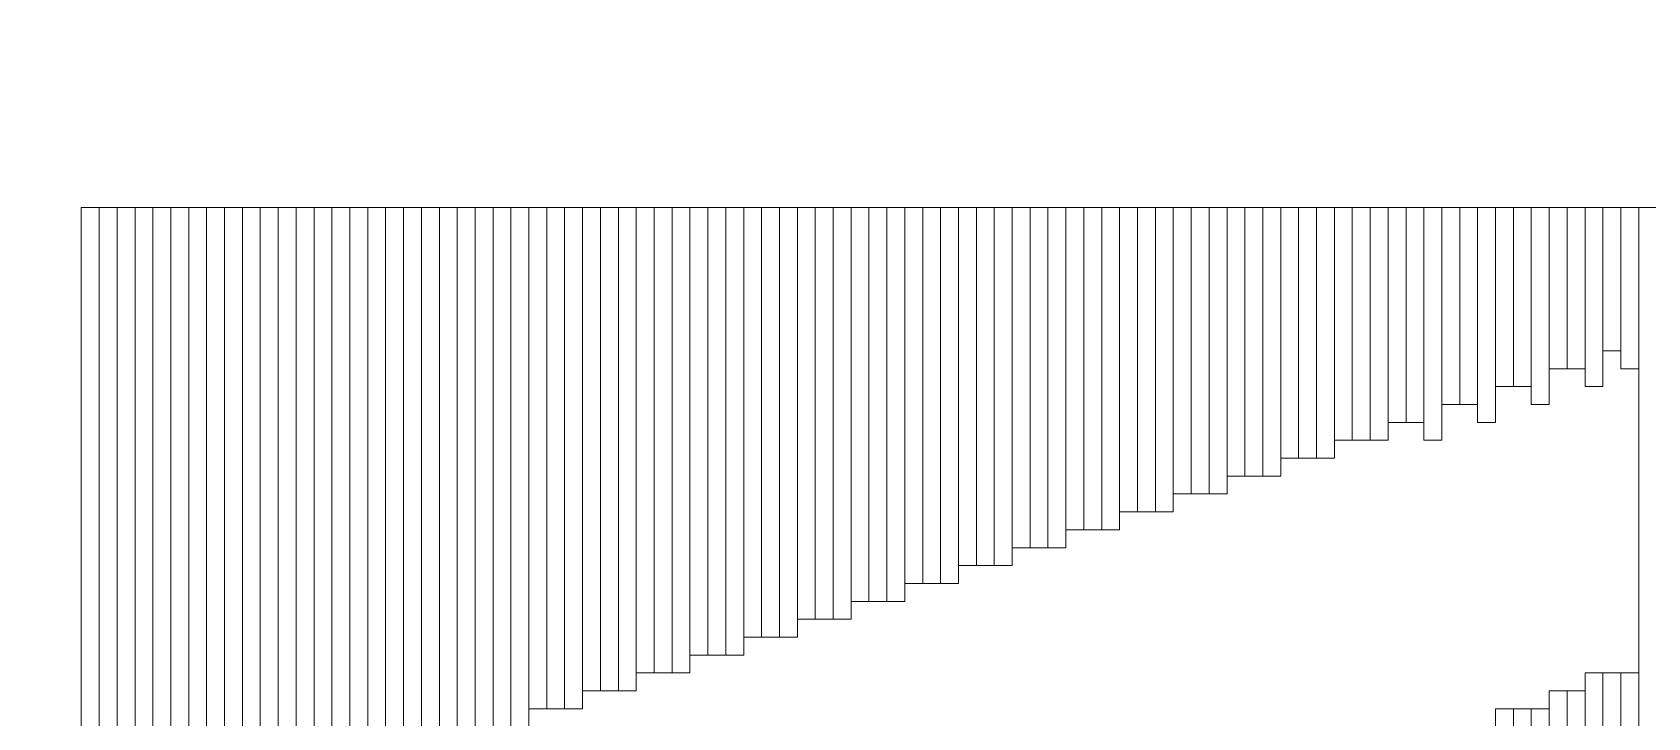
# Model space of a CAD drawing. Header units: millimetres. Extents: x -90 to 99, y -65 to 67.
# Drawn here: x 22.402 to 24.694, y 44.061 to 45.034 of the extents above; entities that cross this region are included whole.
import ezdxf

# ---------------------------------------------------------------- set-up
doc = ezdxf.new("R2010")
doc.units = ezdxf.units.MM
doc.header["$MEASUREMENT"] = 0
doc.layers.add('BG_OUTLINE', color=7, linetype='Continuous')
doc.layers.add('MA_PEN3', color=7, linetype='Continuous')

msp = doc.modelspace()

# ---------------------------------------------------------------- linework, layer by layer
at = {"layer": 'BG_OUTLINE', "color": 3, "lineweight": 9}
msp.add_open_spline([(-71.7269, -61.8795), (-71.7269, -61.8795), (-71.7343, 42.2681), (-71.7343, 42.2681), (-71.7343, 42.2681), (-71.7348, 43.0066), (-71.4419, 43.715), (-70.92, 44.2375), (-70.92, 44.2375), (-70.3982, 44.76), (-69.6866, 45.0538), (-68.9482, 45.0543), (-68.9482, 45.0543), (-68.9482, 45.0543), (75.2046, 45.0543), (75.2046, 45.0543), (75.2046, 45.0543), (76.8319, 45.0552), (78.1763, 43.7805), (78.2661, 42.1556), (78.2661, 42.1556), (78.2661, 42.1556), (78.2661, 31.2814), (78.2661, 31.2814), (78.2661, 31.2814), (78.2661, 31.2814), (72.2646, 31.2814), (72.2646, 31.2814), (72.2646, 31.2814), (72.2646, 31.2814), (72.2646, 26.9814), (72.2646, 26.9814), (72.2646, 26.9814), (72.2646, 26.9814), (78.2661, 26.9814), (78.2661, 26.9814), (78.2661, 26.9814), (78.2661, 26.9814), (78.2661, 18.6553), (78.2661, 18.6553), (78.2661, 18.6553), (78.2661, 18.6553), (72.2496, 18.6553), (72.2496, 18.6553), (72.2496, 18.6553), (72.2496, 18.6553), (72.2496, 14.3553), (72.2496, 14.3553), (72.2496, 14.3553), (72.2496, 14.3553), (78.2661, 14.3553), (78.2661, 14.3553), (78.2661, 14.3553), (78.2661, 14.3553), (78.2661, 9.255), (78.2661, 9.255), (78.2661, 9.255), (78.2661, 9.255), (72.2648, 9.255), (72.2648, 9.255), (72.2648, 9.255), (72.2648, 9.255), (72.2648, 4.955), (72.2648, 4.955), (72.2648, 4.955), (72.2648, 4.955), (78.2661, 4.955), (78.2661, 4.955), (78.2661, 4.955), (78.2661, 4.955), (78.2661, -3.3762), (78.2661, -3.3762), (78.2661, -3.3762), (78.2661, -3.3762), (72.2445, -3.3762), (72.2445, -3.3762), (72.2445, -3.3762), (72.2445, -3.3762), (72.2445, -7.6762), (72.2445, -7.6762), (72.2445, -7.6762), (72.2445, -7.6762), (78.2661, -7.6762), (78.2661, -7.6762), (78.2661, -7.6762), (78.2661, -7.6762), (78.2661, -12.7615), (78.2661, -12.7615), (78.2661, -12.7615), (78.2661, -12.7615), (72.2651, -12.7615), (72.2651, -12.7615), (72.2651, -12.7615), (72.2651, -12.7615), (72.2651, -17.0615), (72.2651, -17.0615), (72.2651, -17.0615), (72.2651, -17.0615), (78.2661, -17.0615), (78.2661, -17.0615), (78.2661, -17.0615), (78.2661, -17.0615), (78.2661, -25.4097), (78.2661, -25.4097), (78.2661, -25.4097), (78.2661, -25.4097), (72.2656, -25.4097), (72.2656, -25.4097), (72.2656, -25.4097), (72.2656, -25.4097), (72.2656, -29.7097), (72.2656, -29.7097), (72.2656, -29.7097), (72.2656, -29.7097), (78.2661, -29.7097), (78.2661, -29.7097), (78.2661, -29.7097), (78.2661, -29.7097), (78.2661, -34.793), (78.2661, -34.793), (78.2661, -34.793), (78.2661, -34.793), (72.2679, -34.793), (72.2679, -34.793), (72.2679, -34.793), (72.2679, -34.793), (72.2679, -39.0929), (72.2679, -39.0929), (72.2679, -39.0929), (72.2679, -39.0929), (78.2661, -39.0929), (78.2661, -39.0929), (78.2661, -39.0929), (78.2661, -39.0929), (78.2661, -47.4269), (78.2661, -47.4269), (78.2661, -47.4269), (78.2661, -47.4269), (72.2679, -47.4269), (72.2679, -47.4269), (72.2679, -47.4269), (72.2679, -47.4269), (72.2679, -51.7269), (72.2679, -51.7269), (72.2679, -51.7269), (72.2679, -51.7269), (78.2661, -51.7269), (78.2661, -51.7269), (78.2661, -51.7269), (78.2661, -51.7269), (78.2661, -51.8138), (78.2661, -51.8138), (78.2661, -51.8138), (78.2661, -51.8138), (78.2656, -61.8468), (78.2656, -61.8468), (78.2656, -61.8468), (78.2661, -62.6669), (77.9407, -63.4536), (77.3612, -64.0339), (77.3612, -64.0339), (76.7817, -64.6142), (75.9915, -64.9405), (75.1713, -64.941), (75.1713, -64.941), (75.1713, -64.941), (-68.6609, -64.9456), (-68.6609, -64.9456), (-68.6609, -64.9456), (-69.4735, -64.9461), (-70.2531, -64.6237), (-70.8281, -64.0495), (-70.8281, -64.0495), (-71.4031, -63.4752), (-71.7264, -62.6922), (-71.7269, -61.8795)], degree=3, knots=[0, 0, 0, 0, 0.022727, 0.022727, 0.022727, 0.022727, 0.045455, 0.045455, 0.045455, 0.045455, 0.068182, 0.068182, 0.068182, 0.068182, 0.090909, 0.090909, 0.090909, 0.090909, 0.113636, 0.113636, 0.113636, 0.113636, 0.136364, 0.136364, 0.136364, 0.136364, 0.159091, 0.159091, 0.159091, 0.159091, 0.181818, 0.181818, 0.181818, 0.181818, 0.204545, 0.204545, 0.204545, 0.204545, 0.227273, 0.227273, 0.227273, 0.227273, 0.25, 0.25, 0.25, 0.25, 0.272727, 0.272727, 0.272727, 0.272727, 0.295455, 0.295455, 0.295455, 0.295455, 0.318182, 0.318182, 0.318182, 0.318182, 0.340909, 0.340909, 0.340909, 0.340909, 0.363636, 0.363636, 0.363636, 0.363636, 0.386364, 0.386364, 0.386364, 0.386364, 0.409091, 0.409091, 0.409091, 0.409091, 0.431818, 0.431818, 0.431818, 0.431818, 0.454545, 0.454545, 0.454545, 0.454545, 0.477273, 0.477273, 0.477273, 0.477273, 0.5, 0.5, 0.5, 0.5, 0.522727, 0.522727, 0.522727, 0.522727, 0.545455, 0.545455, 0.545455, 0.545455, 0.568182, 0.568182, 0.568182, 0.568182, 0.590909, 0.590909, 0.590909, 0.590909, 0.613636, 0.613636, 0.613636, 0.613636, 0.636364, 0.636364, 0.636364, 0.636364, 0.659091, 0.659091, 0.659091, 0.659091, 0.681818, 0.681818, 0.681818, 0.681818, 0.704545, 0.704545, 0.704545, 0.704545, 0.727273, 0.727273, 0.727273, 0.727273, 0.75, 0.75, 0.75, 0.75, 0.772727, 0.772727, 0.772727, 0.772727, 0.795455, 0.795455, 0.795455, 0.795455, 0.818182, 0.818182, 0.818182, 0.818182, 0.840909, 0.840909, 0.840909, 0.840909, 0.863636, 0.863636, 0.863636, 0.863636, 0.886364, 0.886364, 0.886364, 0.886364, 0.909091, 0.909091, 0.909091, 0.909091, 0.931818, 0.931818, 0.931818, 0.931818, 0.954545, 0.954545, 0.954545, 0.954545, 0.977273, 0.977273, 0.977273, 0.977273, 1, 1, 1, 1], dxfattribs=at)
at = {"layer": 'MA_PEN3', "color": 5, "lineweight": 9}
for points in [[(22.4717, 44.7848), (22.4717, 44.7848), (22.4971, 44.7848), (22.4971, 44.7848), (22.4971, 44.7848), (22.4971, 44.7848), (22.4971, 38.638), (22.4971, 38.638), (22.4971, 38.638), (22.4971, 38.638), (22.4717, 38.638), (22.4717, 38.638), (22.4717, 38.638), (22.4717, 38.638), (22.4717, 44.7848), (22.4717, 44.7848)], [(22.4971, 44.7848), (22.4971, 44.7848), (22.5225, 44.7848), (22.5225, 44.7848), (22.5225, 44.7848), (22.5225, 44.7848), (22.5225, 38.638), (22.5225, 38.638), (22.5225, 38.638), (22.5225, 38.638), (22.4971, 38.638), (22.4971, 38.638), (22.4971, 38.638), (22.4971, 38.638), (22.4971, 44.7848), (22.4971, 44.7848)], [(22.5225, 44.7848), (22.5225, 44.7848), (22.5479, 44.7848), (22.5479, 44.7848), (22.5479, 44.7848), (22.5479, 44.7848), (22.5479, 38.638), (22.5479, 38.638), (22.5479, 38.638), (22.5479, 38.638), (22.5225, 38.638), (22.5225, 38.638), (22.5225, 38.638), (22.5225, 38.638), (22.5225, 44.7848), (22.5225, 44.7848)], [(22.5479, 44.7848), (22.5479, 44.7848), (22.5733, 44.7848), (22.5733, 44.7848), (22.5733, 44.7848), (22.5733, 44.7848), (22.5733, 38.638), (22.5733, 38.638), (22.5733, 38.638), (22.5733, 38.638), (22.5479, 38.638), (22.5479, 38.638), (22.5479, 38.638), (22.5479, 38.638), (22.5479, 44.7848), (22.5479, 44.7848)], [(22.5733, 44.7848), (22.5733, 44.7848), (22.5987, 44.7848), (22.5987, 44.7848), (22.5987, 44.7848), (22.5987, 44.7848), (22.5987, 38.638), (22.5987, 38.638), (22.5987, 38.638), (22.5987, 38.638), (22.5733, 38.638), (22.5733, 38.638), (22.5733, 38.638), (22.5733, 38.638), (22.5733, 44.7848), (22.5733, 44.7848)], [(22.5987, 44.7848), (22.5987, 44.7848), (22.6241, 44.7848), (22.6241, 44.7848), (22.6241, 44.7848), (22.6241, 44.7848), (22.6241, 38.638), (22.6241, 38.638), (22.6241, 38.638), (22.6241, 38.638), (22.5987, 38.638), (22.5987, 38.638), (22.5987, 38.638), (22.5987, 38.638), (22.5987, 44.7848), (22.5987, 44.7848)], [(22.6241, 44.7848), (22.6241, 44.7848), (22.6495, 44.7848), (22.6495, 44.7848), (22.6495, 44.7848), (22.6495, 44.7848), (22.6495, 38.638), (22.6495, 38.638), (22.6495, 38.638), (22.6495, 38.638), (22.6241, 38.638), (22.6241, 38.638), (22.6241, 38.638), (22.6241, 38.638), (22.6241, 44.7848), (22.6241, 44.7848)], [(22.6495, 44.7848), (22.6495, 44.7848), (22.6749, 44.7848), (22.6749, 44.7848), (22.6749, 44.7848), (22.6749, 44.7848), (22.6749, 38.638), (22.6749, 38.638), (22.6749, 38.638), (22.6749, 38.638), (22.6495, 38.638), (22.6495, 38.638), (22.6495, 38.638), (22.6495, 38.638), (22.6495, 44.7848), (22.6495, 44.7848)], [(22.6749, 44.7848), (22.6749, 44.7848), (22.7003, 44.7848), (22.7003, 44.7848), (22.7003, 44.7848), (22.7003, 44.7848), (22.7003, 38.638), (22.7003, 38.638), (22.7003, 38.638), (22.7003, 38.638), (22.6749, 38.638), (22.6749, 38.638), (22.6749, 38.638), (22.6749, 38.638), (22.6749, 44.7848), (22.6749, 44.7848)], [(22.7003, 44.7848), (22.7003, 44.7848), (22.7257, 44.7848), (22.7257, 44.7848), (22.7257, 44.7848), (22.7257, 44.7848), (22.7257, 41.9146), (22.7257, 41.9146), (22.7257, 41.9146), (22.7257, 41.9146), (22.7003, 41.9146), (22.7003, 41.9146), (22.7003, 41.9146), (22.7003, 41.9146), (22.7003, 44.7848), (22.7003, 44.7848)], [(22.7257, 44.7848), (22.7257, 44.7848), (22.7511, 44.7848), (22.7511, 44.7848), (22.7511, 44.7848), (22.7511, 44.7848), (22.7511, 43.9466), (22.7511, 43.9466), (22.7511, 43.9466), (22.7511, 43.9466), (22.7257, 43.9466), (22.7257, 43.9466), (22.7257, 43.9466), (22.7257, 43.9466), (22.7257, 44.7848), (22.7257, 44.7848)], [(22.7511, 44.7848), (22.7511, 44.7848), (22.7765, 44.7848), (22.7765, 44.7848), (22.7765, 44.7848), (22.7765, 44.7848), (22.7765, 43.9466), (22.7765, 43.9466), (22.7765, 43.9466), (22.7765, 43.9466), (22.7511, 43.9466), (22.7511, 43.9466), (22.7511, 43.9466), (22.7511, 43.9466), (22.7511, 44.7848), (22.7511, 44.7848)], [(22.7765, 44.7848), (22.7765, 44.7848), (22.8019, 44.7848), (22.8019, 44.7848), (22.8019, 44.7848), (22.8019, 44.7848), (22.8019, 43.9466), (22.8019, 43.9466), (22.8019, 43.9466), (22.8019, 43.9466), (22.7765, 43.9466), (22.7765, 43.9466), (22.7765, 43.9466), (22.7765, 43.9466), (22.7765, 44.7848), (22.7765, 44.7848)], [(22.8019, 44.7848), (22.8019, 44.7848), (22.8273, 44.7848), (22.8273, 44.7848), (22.8273, 44.7848), (22.8273, 44.7848), (22.8273, 43.9466), (22.8273, 43.9466), (22.8273, 43.9466), (22.8273, 43.9466), (22.8019, 43.9466), (22.8019, 43.9466), (22.8019, 43.9466), (22.8019, 43.9466), (22.8019, 44.7848), (22.8019, 44.7848)], [(22.8273, 44.7848), (22.8273, 44.7848), (22.8527, 44.7848), (22.8527, 44.7848), (22.8527, 44.7848), (22.8527, 44.7848), (22.8527, 43.972), (22.8527, 43.972), (22.8527, 43.972), (22.8527, 43.972), (22.8273, 43.972), (22.8273, 43.972), (22.8273, 43.972), (22.8273, 43.972), (22.8273, 44.7848), (22.8273, 44.7848)], [(22.8527, 44.7848), (22.8527, 44.7848), (22.8781, 44.7848), (22.8781, 44.7848), (22.8781, 44.7848), (22.8781, 44.7848), (22.8781, 43.972), (22.8781, 43.972), (22.8781, 43.972), (22.8781, 43.972), (22.8527, 43.972), (22.8527, 43.972), (22.8527, 43.972), (22.8527, 43.972), (22.8527, 44.7848), (22.8527, 44.7848)], [(22.8781, 44.7848), (22.8781, 44.7848), (22.9035, 44.7848), (22.9035, 44.7848), (22.9035, 44.7848), (22.9035, 44.7848), (22.9035, 43.972), (22.9035, 43.972), (22.9035, 43.972), (22.9035, 43.972), (22.8781, 43.972), (22.8781, 43.972), (22.8781, 43.972), (22.8781, 43.972), (22.8781, 44.7848), (22.8781, 44.7848)], [(22.9035, 44.7848), (22.9035, 44.7848), (22.9289, 44.7848), (22.9289, 44.7848), (22.9289, 44.7848), (22.9289, 44.7848), (22.9289, 43.9974), (22.9289, 43.9974), (22.9289, 43.9974), (22.9289, 43.9974), (22.9035, 43.9974), (22.9035, 43.9974), (22.9035, 43.9974), (22.9035, 43.9974), (22.9035, 44.7848), (22.9035, 44.7848)], [(22.9289, 44.7848), (22.9289, 44.7848), (22.9543, 44.7848), (22.9543, 44.7848), (22.9543, 44.7848), (22.9543, 44.7848), (22.9543, 43.9974), (22.9543, 43.9974), (22.9543, 43.9974), (22.9543, 43.9974), (22.9289, 43.9974), (22.9289, 43.9974), (22.9289, 43.9974), (22.9289, 43.9974), (22.9289, 44.7848), (22.9289, 44.7848)], [(22.9543, 44.7848), (22.9543, 44.7848), (22.9797, 44.7848), (22.9797, 44.7848), (22.9797, 44.7848), (22.9797, 44.7848), (22.9797, 44.0228), (22.9797, 44.0228), (22.9797, 44.0228), (22.9797, 44.0228), (22.9543, 44.0228), (22.9543, 44.0228), (22.9543, 44.0228), (22.9543, 44.0228), (22.9543, 44.7848), (22.9543, 44.7848)], [(22.9797, 44.7848), (22.9797, 44.7848), (23.0051, 44.7848), (23.0051, 44.7848), (23.0051, 44.7848), (23.0051, 44.7848), (23.0051, 44.0228), (23.0051, 44.0228), (23.0051, 44.0228), (23.0051, 44.0228), (22.9797, 44.0228), (22.9797, 44.0228), (22.9797, 44.0228), (22.9797, 44.0228), (22.9797, 44.7848), (22.9797, 44.7848)], [(23.0051, 44.7848), (23.0051, 44.7848), (23.0305, 44.7848), (23.0305, 44.7848), (23.0305, 44.7848), (23.0305, 44.7848), (23.0305, 44.0228), (23.0305, 44.0228), (23.0305, 44.0228), (23.0305, 44.0228), (23.0051, 44.0228), (23.0051, 44.0228), (23.0051, 44.0228), (23.0051, 44.0228), (23.0051, 44.7848), (23.0051, 44.7848)], [(23.0305, 44.7848), (23.0305, 44.7848), (23.0559, 44.7848), (23.0559, 44.7848), (23.0559, 44.7848), (23.0559, 44.7848), (23.0559, 44.0482), (23.0559, 44.0482), (23.0559, 44.0482), (23.0559, 44.0482), (23.0305, 44.0482), (23.0305, 44.0482), (23.0305, 44.0482), (23.0305, 44.0482), (23.0305, 44.7848), (23.0305, 44.7848)], [(23.0559, 44.7848), (23.0559, 44.7848), (23.0813, 44.7848), (23.0813, 44.7848), (23.0813, 44.7848), (23.0813, 44.7848), (23.0813, 44.0482), (23.0813, 44.0482), (23.0813, 44.0482), (23.0813, 44.0482), (23.0559, 44.0482), (23.0559, 44.0482), (23.0559, 44.0482), (23.0559, 44.0482), (23.0559, 44.7848), (23.0559, 44.7848)], [(23.0813, 44.7848), (23.0813, 44.7848), (23.1067, 44.7848), (23.1067, 44.7848), (23.1067, 44.7848), (23.1067, 44.7848), (23.1067, 44.0482), (23.1067, 44.0482), (23.1067, 44.0482), (23.1067, 44.0482), (23.0813, 44.0482), (23.0813, 44.0482), (23.0813, 44.0482), (23.0813, 44.0482), (23.0813, 44.7848), (23.0813, 44.7848)], [(23.1067, 44.7848), (23.1067, 44.7848), (23.1321, 44.7848), (23.1321, 44.7848), (23.1321, 44.7848), (23.1321, 44.7848), (23.1321, 44.0736), (23.1321, 44.0736), (23.1321, 44.0736), (23.1321, 44.0736), (23.1067, 44.0736), (23.1067, 44.0736), (23.1067, 44.0736), (23.1067, 44.0736), (23.1067, 44.7848), (23.1067, 44.7848)], [(23.1321, 44.7848), (23.1321, 44.7848), (23.1575, 44.7848), (23.1575, 44.7848), (23.1575, 44.7848), (23.1575, 44.7848), (23.1575, 44.0736), (23.1575, 44.0736), (23.1575, 44.0736), (23.1575, 44.0736), (23.1321, 44.0736), (23.1321, 44.0736), (23.1321, 44.0736), (23.1321, 44.0736), (23.1321, 44.7848), (23.1321, 44.7848)], [(23.1575, 44.7848), (23.1575, 44.7848), (23.1829, 44.7848), (23.1829, 44.7848), (23.1829, 44.7848), (23.1829, 44.7848), (23.1829, 44.0736), (23.1829, 44.0736), (23.1829, 44.0736), (23.1829, 44.0736), (23.1575, 44.0736), (23.1575, 44.0736), (23.1575, 44.0736), (23.1575, 44.0736), (23.1575, 44.7848), (23.1575, 44.7848)], [(23.1829, 44.7848), (23.1829, 44.7848), (23.2083, 44.7848), (23.2083, 44.7848), (23.2083, 44.7848), (23.2083, 44.7848), (23.2083, 44.099), (23.2083, 44.099), (23.2083, 44.099), (23.2083, 44.099), (23.1829, 44.099), (23.1829, 44.099), (23.1829, 44.099), (23.1829, 44.099), (23.1829, 44.7848), (23.1829, 44.7848)], [(23.2083, 44.7848), (23.2083, 44.7848), (23.2337, 44.7848), (23.2337, 44.7848), (23.2337, 44.7848), (23.2337, 44.7848), (23.2337, 44.099), (23.2337, 44.099), (23.2337, 44.099), (23.2337, 44.099), (23.2083, 44.099), (23.2083, 44.099), (23.2083, 44.099), (23.2083, 44.099), (23.2083, 44.7848), (23.2083, 44.7848)], [(23.2337, 44.7848), (23.2337, 44.7848), (23.2591, 44.7848), (23.2591, 44.7848), (23.2591, 44.7848), (23.2591, 44.7848), (23.2591, 44.099), (23.2591, 44.099), (23.2591, 44.099), (23.2591, 44.099), (23.2337, 44.099), (23.2337, 44.099), (23.2337, 44.099), (23.2337, 44.099), (23.2337, 44.7848), (23.2337, 44.7848)], [(23.2591, 44.7848), (23.2591, 44.7848), (23.2845, 44.7848), (23.2845, 44.7848), (23.2845, 44.7848), (23.2845, 44.7848), (23.2845, 44.1244), (23.2845, 44.1244), (23.2845, 44.1244), (23.2845, 44.1244), (23.2591, 44.1244), (23.2591, 44.1244), (23.2591, 44.1244), (23.2591, 44.1244), (23.2591, 44.7848), (23.2591, 44.7848)], [(23.2845, 44.7848), (23.2845, 44.7848), (23.3099, 44.7848), (23.3099, 44.7848), (23.3099, 44.7848), (23.3099, 44.7848), (23.3099, 44.1244), (23.3099, 44.1244), (23.3099, 44.1244), (23.3099, 44.1244), (23.2845, 44.1244), (23.2845, 44.1244), (23.2845, 44.1244), (23.2845, 44.1244), (23.2845, 44.7848), (23.2845, 44.7848)], [(23.3099, 44.7848), (23.3099, 44.7848), (23.3353, 44.7848), (23.3353, 44.7848), (23.3353, 44.7848), (23.3353, 44.7848), (23.3353, 44.1244), (23.3353, 44.1244), (23.3353, 44.1244), (23.3353, 44.1244), (23.3099, 44.1244), (23.3099, 44.1244), (23.3099, 44.1244), (23.3099, 44.1244), (23.3099, 44.7848), (23.3099, 44.7848)], [(23.3353, 44.7848), (23.3353, 44.7848), (23.3607, 44.7848), (23.3607, 44.7848), (23.3607, 44.7848), (23.3607, 44.7848), (23.3607, 44.1498), (23.3607, 44.1498), (23.3607, 44.1498), (23.3607, 44.1498), (23.3353, 44.1498), (23.3353, 44.1498), (23.3353, 44.1498), (23.3353, 44.1498), (23.3353, 44.7848), (23.3353, 44.7848)], [(23.3607, 44.7848), (23.3607, 44.7848), (23.3861, 44.7848), (23.3861, 44.7848), (23.3861, 44.7848), (23.3861, 44.7848), (23.3861, 44.1498), (23.3861, 44.1498), (23.3861, 44.1498), (23.3861, 44.1498), (23.3607, 44.1498), (23.3607, 44.1498), (23.3607, 44.1498), (23.3607, 44.1498), (23.3607, 44.7848), (23.3607, 44.7848)], [(23.3861, 44.7848), (23.3861, 44.7848), (23.4115, 44.7848), (23.4115, 44.7848), (23.4115, 44.7848), (23.4115, 44.7848), (23.4115, 44.1498), (23.4115, 44.1498), (23.4115, 44.1498), (23.4115, 44.1498), (23.3861, 44.1498), (23.3861, 44.1498), (23.3861, 44.1498), (23.3861, 44.1498), (23.3861, 44.7848), (23.3861, 44.7848)], [(23.4115, 44.7848), (23.4115, 44.7848), (23.4369, 44.7848), (23.4369, 44.7848), (23.4369, 44.7848), (23.4369, 44.7848), (23.4369, 44.1752), (23.4369, 44.1752), (23.4369, 44.1752), (23.4369, 44.1752), (23.4115, 44.1752), (23.4115, 44.1752), (23.4115, 44.1752), (23.4115, 44.1752), (23.4115, 44.7848), (23.4115, 44.7848)], [(23.4369, 44.7848), (23.4369, 44.7848), (23.4623, 44.7848), (23.4623, 44.7848), (23.4623, 44.7848), (23.4623, 44.7848), (23.4623, 44.1752), (23.4623, 44.1752), (23.4623, 44.1752), (23.4623, 44.1752), (23.4369, 44.1752), (23.4369, 44.1752), (23.4369, 44.1752), (23.4369, 44.1752), (23.4369, 44.7848), (23.4369, 44.7848)], [(23.4623, 44.7848), (23.4623, 44.7848), (23.4877, 44.7848), (23.4877, 44.7848), (23.4877, 44.7848), (23.4877, 44.7848), (23.4877, 44.1752), (23.4877, 44.1752), (23.4877, 44.1752), (23.4877, 44.1752), (23.4623, 44.1752), (23.4623, 44.1752), (23.4623, 44.1752), (23.4623, 44.1752), (23.4623, 44.7848), (23.4623, 44.7848)], [(23.4877, 44.7848), (23.4877, 44.7848), (23.5131, 44.7848), (23.5131, 44.7848), (23.5131, 44.7848), (23.5131, 44.7848), (23.5131, 44.2006), (23.5131, 44.2006), (23.5131, 44.2006), (23.5131, 44.2006), (23.4877, 44.2006), (23.4877, 44.2006), (23.4877, 44.2006), (23.4877, 44.2006), (23.4877, 44.7848), (23.4877, 44.7848)], [(23.5131, 44.7848), (23.5131, 44.7848), (23.5385, 44.7848), (23.5385, 44.7848), (23.5385, 44.7848), (23.5385, 44.7848), (23.5385, 44.2006), (23.5385, 44.2006), (23.5385, 44.2006), (23.5385, 44.2006), (23.5131, 44.2006), (23.5131, 44.2006), (23.5131, 44.2006), (23.5131, 44.2006), (23.5131, 44.7848), (23.5131, 44.7848)], [(23.5385, 44.7848), (23.5385, 44.7848), (23.5639, 44.7848), (23.5639, 44.7848), (23.5639, 44.7848), (23.5639, 44.7848), (23.5639, 44.2006), (23.5639, 44.2006), (23.5639, 44.2006), (23.5639, 44.2006), (23.5385, 44.2006), (23.5385, 44.2006), (23.5385, 44.2006), (23.5385, 44.2006), (23.5385, 44.7848), (23.5385, 44.7848)], [(23.5639, 44.7848), (23.5639, 44.7848), (23.5893, 44.7848), (23.5893, 44.7848), (23.5893, 44.7848), (23.5893, 44.7848), (23.5893, 44.226), (23.5893, 44.226), (23.5893, 44.226), (23.5893, 44.226), (23.5639, 44.226), (23.5639, 44.226), (23.5639, 44.226), (23.5639, 44.226), (23.5639, 44.7848), (23.5639, 44.7848)], [(23.5893, 44.7848), (23.5893, 44.7848), (23.6147, 44.7848), (23.6147, 44.7848), (23.6147, 44.7848), (23.6147, 44.7848), (23.6147, 44.226), (23.6147, 44.226), (23.6147, 44.226), (23.6147, 44.226), (23.5893, 44.226), (23.5893, 44.226), (23.5893, 44.226), (23.5893, 44.226), (23.5893, 44.7848), (23.5893, 44.7848)], [(23.6147, 44.7848), (23.6147, 44.7848), (23.6401, 44.7848), (23.6401, 44.7848), (23.6401, 44.7848), (23.6401, 44.7848), (23.6401, 44.226), (23.6401, 44.226), (23.6401, 44.226), (23.6401, 44.226), (23.6147, 44.226), (23.6147, 44.226), (23.6147, 44.226), (23.6147, 44.226), (23.6147, 44.7848), (23.6147, 44.7848)], [(23.6401, 44.7848), (23.6401, 44.7848), (23.6655, 44.7848), (23.6655, 44.7848), (23.6655, 44.7848), (23.6655, 44.7848), (23.6655, 44.2514), (23.6655, 44.2514), (23.6655, 44.2514), (23.6655, 44.2514), (23.6401, 44.2514), (23.6401, 44.2514), (23.6401, 44.2514), (23.6401, 44.2514), (23.6401, 44.7848), (23.6401, 44.7848)], [(23.6655, 44.7848), (23.6655, 44.7848), (23.6909, 44.7848), (23.6909, 44.7848), (23.6909, 44.7848), (23.6909, 44.7848), (23.6909, 44.2514), (23.6909, 44.2514), (23.6909, 44.2514), (23.6909, 44.2514), (23.6655, 44.2514), (23.6655, 44.2514), (23.6655, 44.2514), (23.6655, 44.2514), (23.6655, 44.7848), (23.6655, 44.7848)], [(23.6909, 44.7848), (23.6909, 44.7848), (23.7163, 44.7848), (23.7163, 44.7848), (23.7163, 44.7848), (23.7163, 44.7848), (23.7163, 44.2514), (23.7163, 44.2514), (23.7163, 44.2514), (23.7163, 44.2514), (23.6909, 44.2514), (23.6909, 44.2514), (23.6909, 44.2514), (23.6909, 44.2514), (23.6909, 44.7848), (23.6909, 44.7848)], [(23.7163, 44.7848), (23.7163, 44.7848), (23.7417, 44.7848), (23.7417, 44.7848), (23.7417, 44.7848), (23.7417, 44.7848), (23.7417, 44.2768), (23.7417, 44.2768), (23.7417, 44.2768), (23.7417, 44.2768), (23.7163, 44.2768), (23.7163, 44.2768), (23.7163, 44.2768), (23.7163, 44.2768), (23.7163, 44.7848), (23.7163, 44.7848)], [(23.7417, 44.7848), (23.7417, 44.7848), (23.7671, 44.7848), (23.7671, 44.7848), (23.7671, 44.7848), (23.7671, 44.7848), (23.7671, 44.2768), (23.7671, 44.2768), (23.7671, 44.2768), (23.7671, 44.2768), (23.7417, 44.2768), (23.7417, 44.2768), (23.7417, 44.2768), (23.7417, 44.2768), (23.7417, 44.7848), (23.7417, 44.7848)], [(23.7671, 44.7848), (23.7671, 44.7848), (23.7925, 44.7848), (23.7925, 44.7848), (23.7925, 44.7848), (23.7925, 44.7848), (23.7925, 44.2768), (23.7925, 44.2768), (23.7925, 44.2768), (23.7925, 44.2768), (23.7671, 44.2768), (23.7671, 44.2768), (23.7671, 44.2768), (23.7671, 44.2768), (23.7671, 44.7848), (23.7671, 44.7848)], [(23.7925, 44.7848), (23.7925, 44.7848), (23.8179, 44.7848), (23.8179, 44.7848), (23.8179, 44.7848), (23.8179, 44.7848), (23.8179, 44.3022), (23.8179, 44.3022), (23.8179, 44.3022), (23.8179, 44.3022), (23.7925, 44.3022), (23.7925, 44.3022), (23.7925, 44.3022), (23.7925, 44.3022), (23.7925, 44.7848), (23.7925, 44.7848)], [(23.8179, 44.7848), (23.8179, 44.7848), (23.8433, 44.7848), (23.8433, 44.7848), (23.8433, 44.7848), (23.8433, 44.7848), (23.8433, 44.3022), (23.8433, 44.3022), (23.8433, 44.3022), (23.8433, 44.3022), (23.8179, 44.3022), (23.8179, 44.3022), (23.8179, 44.3022), (23.8179, 44.3022), (23.8179, 44.7848), (23.8179, 44.7848)], [(23.8433, 44.7848), (23.8433, 44.7848), (23.8687, 44.7848), (23.8687, 44.7848), (23.8687, 44.7848), (23.8687, 44.7848), (23.8687, 44.3022), (23.8687, 44.3022), (23.8687, 44.3022), (23.8687, 44.3022), (23.8433, 44.3022), (23.8433, 44.3022), (23.8433, 44.3022), (23.8433, 44.3022), (23.8433, 44.7848), (23.8433, 44.7848)], [(23.8687, 44.7848), (23.8687, 44.7848), (23.8941, 44.7848), (23.8941, 44.7848), (23.8941, 44.7848), (23.8941, 44.7848), (23.8941, 44.3276), (23.8941, 44.3276), (23.8941, 44.3276), (23.8941, 44.3276), (23.8687, 44.3276), (23.8687, 44.3276), (23.8687, 44.3276), (23.8687, 44.3276), (23.8687, 44.7848), (23.8687, 44.7848)], [(23.8941, 44.7848), (23.8941, 44.7848), (23.9195, 44.7848), (23.9195, 44.7848), (23.9195, 44.7848), (23.9195, 44.7848), (23.9195, 44.3276), (23.9195, 44.3276), (23.9195, 44.3276), (23.9195, 44.3276), (23.8941, 44.3276), (23.8941, 44.3276), (23.8941, 44.3276), (23.8941, 44.3276), (23.8941, 44.7848), (23.8941, 44.7848)], [(23.9195, 44.7848), (23.9195, 44.7848), (23.9449, 44.7848), (23.9449, 44.7848), (23.9449, 44.7848), (23.9449, 44.7848), (23.9449, 44.3276), (23.9449, 44.3276), (23.9449, 44.3276), (23.9449, 44.3276), (23.9195, 44.3276), (23.9195, 44.3276), (23.9195, 44.3276), (23.9195, 44.3276), (23.9195, 44.7848), (23.9195, 44.7848)], [(23.9449, 44.7848), (23.9449, 44.7848), (23.9703, 44.7848), (23.9703, 44.7848), (23.9703, 44.7848), (23.9703, 44.7848), (23.9703, 44.353), (23.9703, 44.353), (23.9703, 44.353), (23.9703, 44.353), (23.9449, 44.353), (23.9449, 44.353), (23.9449, 44.353), (23.9449, 44.353), (23.9449, 44.7848), (23.9449, 44.7848)], [(23.9703, 44.7848), (23.9703, 44.7848), (23.9957, 44.7848), (23.9957, 44.7848), (23.9957, 44.7848), (23.9957, 44.7848), (23.9957, 44.353), (23.9957, 44.353), (23.9957, 44.353), (23.9957, 44.353), (23.9703, 44.353), (23.9703, 44.353), (23.9703, 44.353), (23.9703, 44.353), (23.9703, 44.7848), (23.9703, 44.7848)], [(23.9957, 44.7848), (23.9957, 44.7848), (24.0211, 44.7848), (24.0211, 44.7848), (24.0211, 44.7848), (24.0211, 44.7848), (24.0211, 44.353), (24.0211, 44.353), (24.0211, 44.353), (24.0211, 44.353), (23.9957, 44.353), (23.9957, 44.353), (23.9957, 44.353), (23.9957, 44.353), (23.9957, 44.7848), (23.9957, 44.7848)], [(24.0211, 44.7848), (24.0211, 44.7848), (24.0465, 44.7848), (24.0465, 44.7848), (24.0465, 44.7848), (24.0465, 44.7848), (24.0465, 44.3784), (24.0465, 44.3784), (24.0465, 44.3784), (24.0465, 44.3784), (24.0211, 44.3784), (24.0211, 44.3784), (24.0211, 44.3784), (24.0211, 44.3784), (24.0211, 44.7848), (24.0211, 44.7848)], [(24.0465, 44.7848), (24.0465, 44.7848), (24.0719, 44.7848), (24.0719, 44.7848), (24.0719, 44.7848), (24.0719, 44.7848), (24.0719, 44.3784), (24.0719, 44.3784), (24.0719, 44.3784), (24.0719, 44.3784), (24.0465, 44.3784), (24.0465, 44.3784), (24.0465, 44.3784), (24.0465, 44.3784), (24.0465, 44.7848), (24.0465, 44.7848)], [(24.0719, 44.7848), (24.0719, 44.7848), (24.0973, 44.7848), (24.0973, 44.7848), (24.0973, 44.7848), (24.0973, 44.7848), (24.0973, 44.3784), (24.0973, 44.3784), (24.0973, 44.3784), (24.0973, 44.3784), (24.0719, 44.3784), (24.0719, 44.3784), (24.0719, 44.3784), (24.0719, 44.3784), (24.0719, 44.7848), (24.0719, 44.7848)], [(24.0973, 44.7848), (24.0973, 44.7848), (24.1227, 44.7848), (24.1227, 44.7848), (24.1227, 44.7848), (24.1227, 44.7848), (24.1227, 44.4038), (24.1227, 44.4038), (24.1227, 44.4038), (24.1227, 44.4038), (24.0973, 44.4038), (24.0973, 44.4038), (24.0973, 44.4038), (24.0973, 44.4038), (24.0973, 44.7848), (24.0973, 44.7848)], [(24.1227, 44.7848), (24.1227, 44.7848), (24.1481, 44.7848), (24.1481, 44.7848), (24.1481, 44.7848), (24.1481, 44.7848), (24.1481, 44.4038), (24.1481, 44.4038), (24.1481, 44.4038), (24.1481, 44.4038), (24.1227, 44.4038), (24.1227, 44.4038), (24.1227, 44.4038), (24.1227, 44.4038), (24.1227, 44.7848), (24.1227, 44.7848)], [(24.1481, 44.7848), (24.1481, 44.7848), (24.1735, 44.7848), (24.1735, 44.7848), (24.1735, 44.7848), (24.1735, 44.7848), (24.1735, 44.4038), (24.1735, 44.4038), (24.1735, 44.4038), (24.1735, 44.4038), (24.1481, 44.4038), (24.1481, 44.4038), (24.1481, 44.4038), (24.1481, 44.4038), (24.1481, 44.7848), (24.1481, 44.7848)], [(24.1735, 44.7848), (24.1735, 44.7848), (24.1989, 44.7848), (24.1989, 44.7848), (24.1989, 44.7848), (24.1989, 44.7848), (24.1989, 44.4292), (24.1989, 44.4292), (24.1989, 44.4292), (24.1989, 44.4292), (24.1735, 44.4292), (24.1735, 44.4292), (24.1735, 44.4292), (24.1735, 44.4292), (24.1735, 44.7848), (24.1735, 44.7848)], [(24.1989, 44.7848), (24.1989, 44.7848), (24.2243, 44.7848), (24.2243, 44.7848), (24.2243, 44.7848), (24.2243, 44.7848), (24.2243, 44.4292), (24.2243, 44.4292), (24.2243, 44.4292), (24.2243, 44.4292), (24.1989, 44.4292), (24.1989, 44.4292), (24.1989, 44.4292), (24.1989, 44.4292), (24.1989, 44.7848), (24.1989, 44.7848)], [(24.2243, 44.7848), (24.2243, 44.7848), (24.2497, 44.7848), (24.2497, 44.7848), (24.2497, 44.7848), (24.2497, 44.7848), (24.2497, 44.4292), (24.2497, 44.4292), (24.2497, 44.4292), (24.2497, 44.4292), (24.2243, 44.4292), (24.2243, 44.4292), (24.2243, 44.4292), (24.2243, 44.4292), (24.2243, 44.7848), (24.2243, 44.7848)], [(24.2497, 44.7848), (24.2497, 44.7848), (24.2751, 44.7848), (24.2751, 44.7848), (24.2751, 44.7848), (24.2751, 44.7848), (24.2751, 44.4546), (24.2751, 44.4546), (24.2751, 44.4546), (24.2751, 44.4546), (24.2497, 44.4546), (24.2497, 44.4546), (24.2497, 44.4546), (24.2497, 44.4546), (24.2497, 44.7848), (24.2497, 44.7848)], [(24.2751, 44.7848), (24.2751, 44.7848), (24.3005, 44.7848), (24.3005, 44.7848), (24.3005, 44.7848), (24.3005, 44.7848), (24.3005, 44.4546), (24.3005, 44.4546), (24.3005, 44.4546), (24.3005, 44.4546), (24.2751, 44.4546), (24.2751, 44.4546), (24.2751, 44.4546), (24.2751, 44.4546), (24.2751, 44.7848), (24.2751, 44.7848)], [(24.3005, 44.7848), (24.3005, 44.7848), (24.3259, 44.7848), (24.3259, 44.7848), (24.3259, 44.7848), (24.3259, 44.7848), (24.3259, 44.4546), (24.3259, 44.4546), (24.3259, 44.4546), (24.3259, 44.4546), (24.3005, 44.4546), (24.3005, 44.4546), (24.3005, 44.4546), (24.3005, 44.4546), (24.3005, 44.7848), (24.3005, 44.7848)], [(24.3259, 44.7848), (24.3259, 44.7848), (24.3513, 44.7848), (24.3513, 44.7848), (24.3513, 44.7848), (24.3513, 44.7848), (24.3513, 44.48), (24.3513, 44.48), (24.3513, 44.48), (24.3513, 44.48), (24.3259, 44.48), (24.3259, 44.48), (24.3259, 44.48), (24.3259, 44.48), (24.3259, 44.7848), (24.3259, 44.7848)], [(24.3513, 44.7848), (24.3513, 44.7848), (24.3767, 44.7848), (24.3767, 44.7848), (24.3767, 44.7848), (24.3767, 44.7848), (24.3767, 44.48), (24.3767, 44.48), (24.3767, 44.48), (24.3767, 44.48), (24.3513, 44.48), (24.3513, 44.48), (24.3513, 44.48), (24.3513, 44.48), (24.3513, 44.7848), (24.3513, 44.7848)], [(24.3767, 44.7848), (24.3767, 44.7848), (24.4021, 44.7848), (24.4021, 44.7848), (24.4021, 44.7848), (24.4021, 44.7848), (24.4021, 44.4546), (24.4021, 44.4546), (24.4021, 44.4546), (24.4021, 44.4546), (24.3767, 44.4546), (24.3767, 44.4546), (24.3767, 44.4546), (24.3767, 44.4546), (24.3767, 44.7848), (24.3767, 44.7848)], [(24.4021, 44.7848), (24.4021, 44.7848), (24.4275, 44.7848), (24.4275, 44.7848), (24.4275, 44.7848), (24.4275, 44.7848), (24.4275, 44.5054), (24.4275, 44.5054), (24.4275, 44.5054), (24.4275, 44.5054), (24.4021, 44.5054), (24.4021, 44.5054), (24.4021, 44.5054), (24.4021, 44.5054), (24.4021, 44.7848), (24.4021, 44.7848)], [(24.4275, 44.7848), (24.4275, 44.7848), (24.4529, 44.7848), (24.4529, 44.7848), (24.4529, 44.7848), (24.4529, 44.7848), (24.4529, 44.5054), (24.4529, 44.5054), (24.4529, 44.5054), (24.4529, 44.5054), (24.4275, 44.5054), (24.4275, 44.5054), (24.4275, 44.5054), (24.4275, 44.5054), (24.4275, 44.7848), (24.4275, 44.7848)], [(24.4529, 44.7848), (24.4529, 44.7848), (24.4783, 44.7848), (24.4783, 44.7848), (24.4783, 44.7848), (24.4783, 44.7848), (24.4783, 44.48), (24.4783, 44.48), (24.4783, 44.48), (24.4783, 44.48), (24.4529, 44.48), (24.4529, 44.48), (24.4529, 44.48), (24.4529, 44.48), (24.4529, 44.7848), (24.4529, 44.7848)], [(24.4783, 44.7848), (24.4783, 44.7848), (24.5037, 44.7848), (24.5037, 44.7848), (24.5037, 44.7848), (24.5037, 44.7848), (24.5037, 44.5308), (24.5037, 44.5308), (24.5037, 44.5308), (24.5037, 44.5308), (24.4783, 44.5308), (24.4783, 44.5308), (24.4783, 44.5308), (24.4783, 44.5308), (24.4783, 44.7848), (24.4783, 44.7848)], [(24.5037, 44.7848), (24.5037, 44.7848), (24.5291, 44.7848), (24.5291, 44.7848), (24.5291, 44.7848), (24.5291, 44.7848), (24.5291, 44.5308), (24.5291, 44.5308), (24.5291, 44.5308), (24.5291, 44.5308), (24.5037, 44.5308), (24.5037, 44.5308), (24.5037, 44.5308), (24.5037, 44.5308), (24.5037, 44.7848), (24.5037, 44.7848)], [(24.5291, 44.7848), (24.5291, 44.7848), (24.5545, 44.7848), (24.5545, 44.7848), (24.5545, 44.7848), (24.5545, 44.7848), (24.5545, 44.5054), (24.5545, 44.5054), (24.5545, 44.5054), (24.5545, 44.5054), (24.5291, 44.5054), (24.5291, 44.5054), (24.5291, 44.5054), (24.5291, 44.5054), (24.5291, 44.7848), (24.5291, 44.7848)], [(24.5545, 44.7848), (24.5545, 44.7848), (24.5799, 44.7848), (24.5799, 44.7848), (24.5799, 44.7848), (24.5799, 44.7848), (24.5799, 44.5562), (24.5799, 44.5562), (24.5799, 44.5562), (24.5799, 44.5562), (24.5545, 44.5562), (24.5545, 44.5562), (24.5545, 44.5562), (24.5545, 44.5562), (24.5545, 44.7848), (24.5545, 44.7848)], [(24.5799, 44.7848), (24.5799, 44.7848), (24.6053, 44.7848), (24.6053, 44.7848), (24.6053, 44.7848), (24.6053, 44.7848), (24.6053, 44.5562), (24.6053, 44.5562), (24.6053, 44.5562), (24.6053, 44.5562), (24.5799, 44.5562), (24.5799, 44.5562), (24.5799, 44.5562), (24.5799, 44.5562), (24.5799, 44.7848), (24.5799, 44.7848)], [(24.6053, 44.7848), (24.6053, 44.7848), (24.6307, 44.7848), (24.6307, 44.7848), (24.6307, 44.7848), (24.6307, 44.7848), (24.6307, 44.5308), (24.6307, 44.5308), (24.6307, 44.5308), (24.6307, 44.5308), (24.6053, 44.5308), (24.6053, 44.5308), (24.6053, 44.5308), (24.6053, 44.5308), (24.6053, 44.7848), (24.6053, 44.7848)], [(24.6307, 44.7848), (24.6307, 44.7848), (24.6561, 44.7848), (24.6561, 44.7848), (24.6561, 44.7848), (24.6561, 44.7848), (24.6561, 44.5816), (24.6561, 44.5816), (24.6561, 44.5816), (24.6561, 44.5816), (24.6307, 44.5816), (24.6307, 44.5816), (24.6307, 44.5816), (24.6307, 44.5816), (24.6307, 44.7848), (24.6307, 44.7848)], [(24.6561, 44.7848), (24.6561, 44.7848), (24.6815, 44.7848), (24.6815, 44.7848), (24.6815, 44.7848), (24.6815, 44.7848), (24.6815, 44.5562), (24.6815, 44.5562), (24.6815, 44.5562), (24.6815, 44.5562), (24.6561, 44.5562), (24.6561, 44.5562), (24.6561, 44.5562), (24.6561, 44.5562), (24.6561, 44.7848), (24.6561, 44.7848)], [(24.6815, 44.7848), (24.6815, 44.7848), (24.7069, 44.7848), (24.7069, 44.7848), (24.7069, 44.7848), (24.7069, 44.7848), (24.7069, 41.8638), (24.7069, 41.8638), (24.7069, 41.8638), (24.7069, 41.8638), (24.6815, 41.8638), (24.6815, 41.8638), (24.6815, 41.8638), (24.6815, 41.8638), (24.6815, 44.7848), (24.6815, 44.7848)], [(24.6053, 44.1244), (24.6053, 44.1244), (24.6307, 44.1244), (24.6307, 44.1244), (24.6307, 44.1244), (24.6307, 44.1244), (24.6307, 43.2608), (24.6307, 43.2608), (24.6307, 43.2608), (24.6307, 43.2608), (24.6053, 43.2608), (24.6053, 43.2608), (24.6053, 43.2608), (24.6053, 43.2608), (24.6053, 44.1244), (24.6053, 44.1244)], [(24.6307, 44.1244), (24.6307, 44.1244), (24.6561, 44.1244), (24.6561, 44.1244), (24.6561, 44.1244), (24.6561, 44.1244), (24.6561, 43.2608), (24.6561, 43.2608), (24.6561, 43.2608), (24.6561, 43.2608), (24.6307, 43.2608), (24.6307, 43.2608), (24.6307, 43.2608), (24.6307, 43.2608), (24.6307, 44.1244), (24.6307, 44.1244)], [(24.6561, 44.1244), (24.6561, 44.1244), (24.6815, 44.1244), (24.6815, 44.1244), (24.6815, 44.1244), (24.6815, 44.1244), (24.6815, 43.2608), (24.6815, 43.2608), (24.6815, 43.2608), (24.6815, 43.2608), (24.6561, 43.2608), (24.6561, 43.2608), (24.6561, 43.2608), (24.6561, 43.2608), (24.6561, 44.1244), (24.6561, 44.1244)], [(24.5545, 44.099), (24.5545, 44.099), (24.5799, 44.099), (24.5799, 44.099), (24.5799, 44.099), (24.5799, 44.099), (24.5799, 43.2862), (24.5799, 43.2862), (24.5799, 43.2862), (24.5799, 43.2862), (24.5545, 43.2862), (24.5545, 43.2862), (24.5545, 43.2862), (24.5545, 43.2862), (24.5545, 44.099), (24.5545, 44.099)], [(24.5799, 44.099), (24.5799, 44.099), (24.6053, 44.099), (24.6053, 44.099), (24.6053, 44.099), (24.6053, 44.099), (24.6053, 43.2608), (24.6053, 43.2608), (24.6053, 43.2608), (24.6053, 43.2608), (24.5799, 43.2608), (24.5799, 43.2608), (24.5799, 43.2608), (24.5799, 43.2608), (24.5799, 44.099), (24.5799, 44.099)], [(24.4783, 44.0736), (24.4783, 44.0736), (24.5037, 44.0736), (24.5037, 44.0736), (24.5037, 44.0736), (24.5037, 44.0736), (24.5037, 43.3116), (24.5037, 43.3116), (24.5037, 43.3116), (24.5037, 43.3116), (24.4783, 43.3116), (24.4783, 43.3116), (24.4783, 43.3116), (24.4783, 43.3116), (24.4783, 44.0736), (24.4783, 44.0736)], [(24.5037, 44.0736), (24.5037, 44.0736), (24.5291, 44.0736), (24.5291, 44.0736), (24.5291, 44.0736), (24.5291, 44.0736), (24.5291, 43.2862), (24.5291, 43.2862), (24.5291, 43.2862), (24.5291, 43.2862), (24.5037, 43.2862), (24.5037, 43.2862), (24.5037, 43.2862), (24.5037, 43.2862), (24.5037, 44.0736), (24.5037, 44.0736)], [(24.5291, 44.0736), (24.5291, 44.0736), (24.5545, 44.0736), (24.5545, 44.0736), (24.5545, 44.0736), (24.5545, 44.0736), (24.5545, 43.2862), (24.5545, 43.2862), (24.5545, 43.2862), (24.5545, 43.2862), (24.5291, 43.2862), (24.5291, 43.2862), (24.5291, 43.2862), (24.5291, 43.2862), (24.5291, 44.0736), (24.5291, 44.0736)]]:
    msp.add_open_spline(points, degree=3, knots=[0, 0, 0, 0, 0.25, 0.25, 0.25, 0.25, 0.5, 0.5, 0.5, 0.5, 0.75, 0.75, 0.75, 0.75, 1, 1, 1, 1], dxfattribs=at)

doc.saveas('drawing.dxf')
